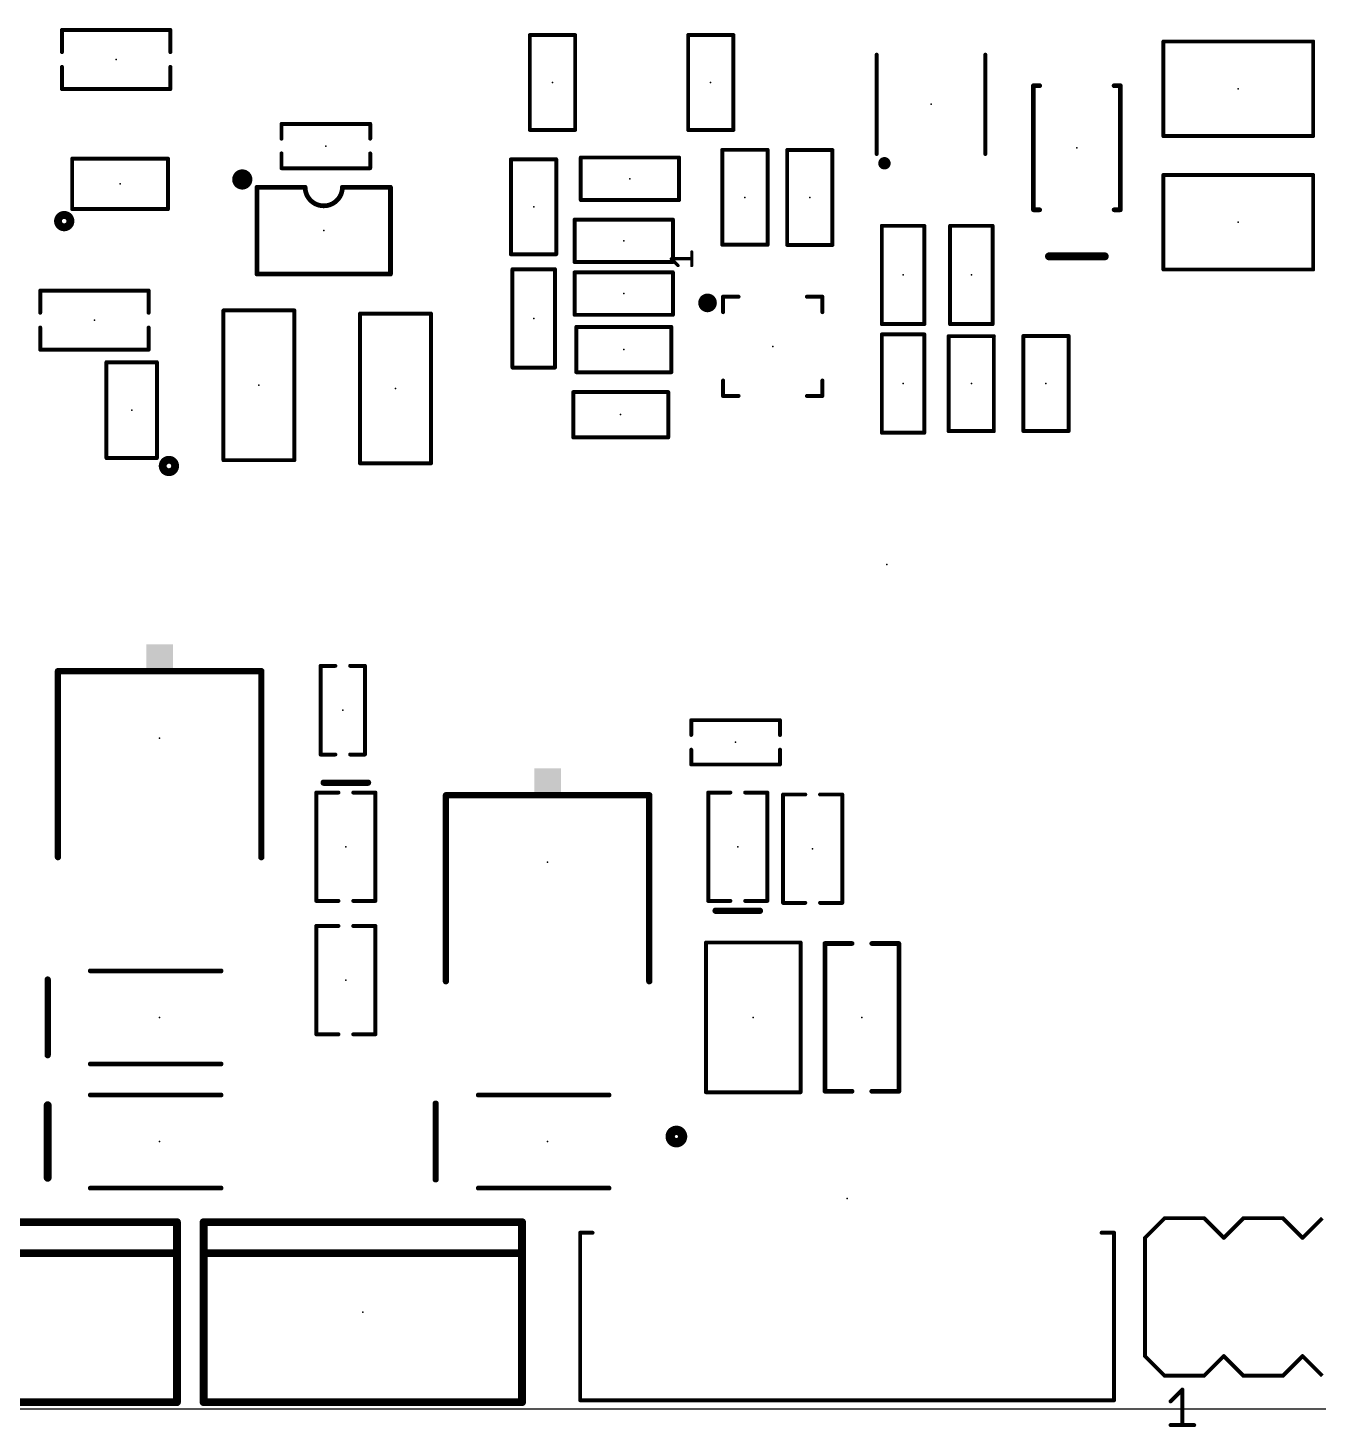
# Model space of a CAD drawing. Extents: x -49 to 146, y -19 to 112.
# Drawn here: x 37.85 to 79.42, y -0.59 to 44.5 of the extents above; entities that cross this region are included whole.
import ezdxf

# ---------------------------------------------------------------- set-up
doc = ezdxf.new("R2010")
doc.units = 0
for name, color, linetype in [('20', 7, 'CONTINUOUS'), ('21', 253, 'CONTINUOUS'), ('22', 253, 'CONTINUOUS'), ('23', 7, 'CONTINUOUS'), ('49', 253, 'CONTINUOUS')]:
    doc.layers.add(name, color=color, linetype=linetype)

# ---------------------------------------------------------------- blocks, each defined once
blk = doc.blocks.new('RECT')
blk.add_solid([(-0.5, -0.5), (0.5, -0.5), (-0.5, 0.5), (0.5, 0.5)])

msp = doc.modelspace()

# ---------------------------------------------------------------- linework, layer by layer
at = {"layer": '20'}
msp.add_line((0, 0), (146.05, 0), dxfattribs=at)
at = {"layer": '21'}
for points, const_width in [([(38.9477, 43.7201), (38.9477, 44.4346)], 0.127), ([(38.9477, 44.4346), (42.4402, 44.4345)], 0.127), ([(42.4402, 44.4345), (42.4402, 43.7201)], 0.127), ([(55.483, 44.271), (54.023, 44.271)], 0.127), ([(54.023, 41.211), (54.023, 44.265)], 0.127), ([(55.483, 44.265), (55.483, 41.211)], 0.127), ([(60.583, 44.271), (59.123, 44.271)], 0.127), ([(59.123, 41.211), (59.123, 44.265)], 0.127), ([(60.583, 44.265), (60.583, 41.211)], 0.127), ([(74.435, 44.062), (79.261, 44.062)], 0.127), ([(74.435, 41.014), (74.435, 44.062)], 0.127), ([(79.261, 44.062), (79.261, 41.014)], 0.127), ([(38.9477, 42.5295), (38.9477, 43.2439)], 0.127), ([(42.4403, 43.2439), (42.4403, 42.5295)], 0.127), ([(65.198, 43.638), (65.198, 40.438)], 0.127), ([(68.698, 40.438), (68.698, 43.638)], 0.127), ([(42.4403, 42.5295), (38.9477, 42.5295)], 0.127), ([(70.248, 38.638), (70.248, 42.638)], 0.1524), ([(70.248, 42.638), (70.448, 42.638)], 0.1524), ([(72.848, 42.638), (73.048, 42.638)], 0.1524), ([(73.048, 42.638), (73.048, 38.638)], 0.1524), ([(48.8798, 41.4074), (46.0222, 41.4074)], 0.127), ([(46.0222, 41.4074), (46.0222, 40.9311)], 0.127), ([(48.8798, 40.9311), (48.8798, 41.4074)], 0.127), ([(55.483, 41.211), (54.023, 41.211)], 0.127), ([(60.583, 41.211), (59.123, 41.211)], 0.127), ([(79.261, 41.014), (74.435, 41.014)], 0.127), ([(61.683, 40.571), (60.223, 40.571)], 0.127), ([(60.223, 37.511), (60.223, 40.565)], 0.127), ([(61.683, 40.565), (61.683, 37.511)], 0.127), ([(62.313, 40.565), (63.773, 40.565)], 0.127), ([(62.313, 37.511), (62.313, 40.565)], 0.127), ([(63.773, 40.565), (63.773, 37.511)], 0.127), ([(39.2772, 40.2866), (42.3648, 40.2866)], 0.127), ([(39.2772, 38.6616), (39.2772, 40.2866)], 0.127), ([(42.3648, 40.2866), (42.3648, 38.6616)], 0.127), ([(46.0222, 39.9786), (46.0222, 40.4549)], 0.127), ([(48.8798, 40.4549), (48.8798, 39.9786)], 0.127), ([(53.413, 40.265), (54.873, 40.265)], 0.127), ([(53.413, 37.211), (53.413, 40.265)], 0.127), ([(54.873, 40.265), (54.873, 37.211)], 0.127), ([(55.664, 40.323), (58.832, 40.323)], 0.127), ([(55.664, 38.953), (55.664, 40.323)], 0.127), ([(58.832, 40.323), (58.832, 38.953)], 0.127), ([(48.8798, 39.9786), (46.0222, 39.9786)], 0.127), ([(74.435, 39.762), (79.261, 39.762)], 0.127), ([(74.435, 36.714), (74.435, 39.762)], 0.127), ([(79.261, 39.762), (79.261, 36.714)], 0.127), ([(46.783, 39.366), (45.233, 39.366)], 0.1524), ([(45.233, 39.366), (45.233, 36.566)], 0.1524), ([(49.533, 39.366), (47.983, 39.366)], 0.1524), ([(49.533, 36.566), (49.533, 39.366)], 0.1524), ([(58.832, 38.953), (55.664, 38.953)], 0.127), ([(42.3648, 38.6616), (39.2772, 38.6616)], 0.127), ([(55.464, 38.323), (58.632, 38.323)], 0.127), ([(55.464, 36.953), (55.464, 38.323)], 0.127), ([(58.632, 38.323), (58.632, 36.953)], 0.127), ([(70.448, 38.638), (70.248, 38.638)], 0.1524), ([(73.048, 38.638), (72.848, 38.638)], 0.1524), ([(65.363, 34.954), (65.363, 38.122)], 0.127), ([(65.363, 38.122), (66.733, 38.122)], 0.127), ([(66.733, 38.122), (66.733, 34.954)], 0.127), ([(67.563, 38.122), (68.933, 38.122)], 0.127), ([(67.563, 34.954), (67.563, 38.122)], 0.127), ([(68.933, 38.122), (68.933, 34.954)], 0.127), ([(61.683, 37.511), (60.223, 37.511)], 0.127), ([(62.313, 37.505), (63.773, 37.505)], 0.127), ([(53.413, 37.205), (54.873, 37.205)], 0.127), ([(58.632, 36.953), (55.464, 36.953)], 0.127), ([(70.748, 37.138), (72.548, 37.138)], 0.254), ([(45.233, 36.566), (49.533, 36.566)], 0.1524), ([(53.463, 33.554), (53.463, 36.722)], 0.127), ([(53.463, 36.722), (54.833, 36.722)], 0.127), ([(54.833, 36.722), (54.833, 33.554)], 0.127), ([(55.464, 36.623), (58.632, 36.623)], 0.127), ([(55.464, 35.253), (55.464, 36.623)], 0.127), ([(58.632, 36.623), (58.632, 35.253)], 0.127), ([(79.261, 36.714), (74.435, 36.714)], 0.127), ([(38.2477, 35.3201), (38.2477, 36.0346)], 0.127), ([(38.2477, 36.0346), (41.7402, 36.0345)], 0.127), ([(41.7402, 36.0345), (41.7402, 35.3201)], 0.127), ([(60.248, 35.338), (60.248, 35.838)], 0.127), ([(60.248, 35.838), (60.748, 35.838)], 0.127), ([(62.948, 35.838), (63.448, 35.838)], 0.127), ([(63.448, 35.838), (63.448, 35.338)], 0.127), ([(44.151, 30.569), (44.151, 35.395)], 0.127), ([(44.151, 35.395), (46.437, 35.395)], 0.127), ([(46.437, 35.395), (46.437, 30.569)], 0.127), ([(48.551, 30.469), (48.551, 35.295)], 0.127), ([(48.551, 35.295), (50.837, 35.295)], 0.127), ([(50.837, 35.295), (50.837, 30.469)], 0.127), ([(58.632, 35.253), (55.464, 35.253)], 0.127), ([(38.2477, 34.1295), (38.2477, 34.8439)], 0.127), ([(41.7403, 34.8439), (41.7403, 34.1295)], 0.127), ([(55.521, 34.863), (58.575, 34.863)], 0.127), ([(55.521, 33.403), (55.521, 34.863)], 0.127), ([(58.581, 33.403), (58.581, 34.863)], 0.127), ([(66.733, 34.954), (65.363, 34.954)], 0.127), ([(68.933, 34.954), (67.563, 34.954)], 0.127), ([(65.363, 31.454), (65.363, 34.622)], 0.127), ([(65.363, 34.622), (66.733, 34.622)], 0.127), ([(66.733, 34.622), (66.733, 31.454)], 0.127), ([(67.513, 34.565), (68.973, 34.565)], 0.127), ([(67.513, 31.511), (67.513, 34.565)], 0.127), ([(68.973, 34.565), (68.973, 31.511)], 0.127), ([(71.383, 34.571), (69.923, 34.571)], 0.127), ([(69.923, 31.511), (69.923, 34.565)], 0.127), ([(71.383, 34.565), (71.383, 31.511)], 0.127), ([(41.7403, 34.1295), (38.2477, 34.1295)], 0.127), ([(40.3814, 30.6382), (40.3814, 33.7258)], 0.127), ([(40.3814, 33.7258), (42.0064, 33.7258)], 0.127), ([(42.0064, 33.7258), (42.0064, 30.6382)], 0.127), ([(54.833, 33.554), (53.463, 33.554)], 0.127), ([(58.575, 33.403), (55.521, 33.403)], 0.127), ([(60.248, 33.138), (60.248, 32.638)], 0.127), ([(63.448, 32.638), (63.448, 33.138)], 0.127), ([(55.421, 32.763), (58.475, 32.763)], 0.127), ([(55.421, 31.303), (55.421, 32.763)], 0.127), ([(58.481, 31.303), (58.481, 32.763)], 0.127), ([(60.248, 32.638), (60.748, 32.638)], 0.127), ([(62.948, 32.638), (63.448, 32.638)], 0.127), ([(67.513, 31.505), (68.973, 31.505)], 0.127), ([(71.383, 31.511), (69.923, 31.511)], 0.127), ([(58.475, 31.303), (55.421, 31.303)], 0.127), ([(66.733, 31.454), (65.363, 31.454)], 0.127), ([(42.0064, 30.6382), (40.3814, 30.6382)], 0.127), ([(46.437, 30.569), (44.151, 30.569)], 0.127), ([(50.837, 30.469), (48.551, 30.469)], 0.127), ([(47.7569, 23.9398), (47.2806, 23.9398)], 0.127), ([(47.2806, 23.9398), (47.2806, 21.0822)], 0.127), ([(48.2331, 23.9398), (48.7094, 23.9398)], 0.127), ([(48.7094, 23.9398), (48.7094, 21.0822)], 0.127), ([(38.8184, 17.7756), (38.818, 23.77)], 0.2032), ([(38.818, 23.77), (45.372, 23.77)], 0.2032), ([(45.372, 23.77), (45.3716, 17.7756)], 0.2032), ([(59.2237, 21.7136), (59.2237, 22.1899)], 0.127), ([(59.2237, 22.1899), (62.0813, 22.1899)], 0.127), ([(62.0813, 22.1899), (62.0813, 21.7136)], 0.127), ([(59.2237, 21.2374), (59.2237, 20.7611)], 0.127), ([(62.0813, 20.7611), (62.0813, 21.2374)], 0.127), ([(47.2806, 21.0822), (47.7569, 21.0822)], 0.127), ([(48.7094, 21.0822), (48.2331, 21.0822)], 0.127), ([(59.2237, 20.7611), (62.0813, 20.7611)], 0.127), ([(47.1425, 16.3647), (47.1425, 19.8573)], 0.127), ([(47.1425, 19.8573), (47.8569, 19.8573)], 0.127), ([(48.8094, 20.1748), (47.3806, 20.1748)], 0.2032), ([(48.3331, 19.8573), (49.0476, 19.8573)], 0.127), ([(49.0476, 19.8573), (49.0475, 16.3648)], 0.127), ([(51.3184, 13.7756), (51.318, 19.77)], 0.2032), ([(51.318, 19.77), (57.872, 19.77)], 0.2032), ([(57.872, 19.77), (57.8716, 13.7756)], 0.2032), ([(59.7694, 16.3647), (59.7695, 19.8572)], 0.127), ([(59.7695, 19.8572), (60.4839, 19.8572)], 0.127), ([(60.9601, 19.8573), (61.6745, 19.8573)], 0.127), ([(61.6745, 19.8573), (61.6745, 16.3647)], 0.127), ([(62.1825, 16.3007), (62.1825, 19.7933)], 0.127), ([(62.1825, 19.7933), (62.8969, 19.7933)], 0.127), ([(63.3731, 19.7933), (64.0876, 19.7933)], 0.127), ([(64.0876, 19.7933), (64.0875, 16.3008)], 0.127), ([(47.8569, 16.3647), (47.1425, 16.3647)], 0.127), ([(49.0475, 16.3648), (48.3331, 16.3648)], 0.127), ([(60.4839, 16.3647), (59.7694, 16.3647)], 0.127), ([(61.6745, 16.3647), (60.9601, 16.3647)], 0.127), ([(62.8969, 16.3007), (62.1825, 16.3007)], 0.127), ([(64.0875, 16.3008), (63.3731, 16.3008)], 0.127), ([(60.0076, 16.0472), (61.4364, 16.0472)], 0.2032), ([(47.1425, 12.0647), (47.1425, 15.5573)], 0.127), ([(47.1425, 15.5573), (47.8569, 15.5573)], 0.127), ([(48.3331, 15.5573), (49.0476, 15.5573)], 0.127), ([(49.0476, 15.5573), (49.0475, 12.0648)], 0.127), ([(59.698, 10.198), (59.698, 15.024)], 0.127), ([(59.698, 15.024), (62.746, 15.024)], 0.127), ([(62.746, 15.024), (62.746, 10.198)], 0.127), ([(63.5314, 10.2297), (63.5314, 14.9923)], 0.1524), ([(63.5314, 14.9923), (64.4045, 14.9923)], 0.1524), ([(65.0394, 14.9923), (65.9126, 14.9923)], 0.1524), ([(65.9126, 14.9923), (65.9126, 10.2297)], 0.1524), ([(39.8598, 14.1082), (44.0762, 14.1082)], 0.1524), ([(38.4882, 13.8302), (38.4882, 11.3918)], 0.2032), ([(47.8569, 12.0647), (47.1425, 12.0647)], 0.127), ([(49.0475, 12.0648), (48.3331, 12.0648)], 0.127), ([(44.0762, 11.1098), (39.8598, 11.1098)], 0.1524), ([(39.8598, 10.1082), (44.0762, 10.1082)], 0.1524), ([(50.9882, 9.8302), (50.9882, 7.3918)], 0.2032), ([(52.3598, 10.1082), (56.5762, 10.1082)], 0.1524), ([(62.746, 10.198), (59.698, 10.198)], 0.127), ([(64.4045, 10.2297), (63.5314, 10.2297)], 0.1524), ([(65.9126, 10.2297), (65.0395, 10.2297)], 0.1524), ([(38.4882, 9.7794), (38.4882, 7.4426)], 0.254), ([(44.0762, 7.1098), (39.8598, 7.1098)], 0.1524), ([(56.5762, 7.1098), (52.3598, 7.1098)], 0.1524), ([(32.393, 6.011), (42.653, 6.011)], 0.254), ([(42.653, 6.011), (42.653, 5.011)], 0.254), ([(43.512, 6.011), (53.772, 6.011)], 0.254), ([(43.512, 5.011), (43.512, 6.011)], 0.254), ([(53.772, 6.011), (53.772, 5.011)], 0.254), ([(74.475, 6.14), (73.84, 5.505)], 0.127), ([(74.475, 6.14), (75.745, 6.14)], 0.127), ([(75.745, 6.14), (76.38, 5.505)], 0.127), ([(76.38, 5.505), (77.015, 6.14)], 0.127), ([(77.015, 6.14), (78.285, 6.14)], 0.127), ([(78.285, 6.14), (78.92, 5.505)], 0.127), ([(78.92, 5.505), (79.555, 6.14)], 0.127), ([(55.644, 0.271), (55.644, 5.671)], 0.127), ([(55.644, 5.671), (56.044, 5.671)], 0.127), ([(72.844, 5.671), (72.444, 5.671)], 0.127), ([(72.844, 0.271), (72.844, 5.671)], 0.127), ([(73.84, 5.505), (73.84, 1.695)], 0.127), ([(32.393, 5.011), (42.653, 5.011)], 0.254), ([(42.653, 5.011), (42.653, 0.211)], 0.254), ([(43.512, 0.211), (43.512, 5.011)], 0.254), ([(43.512, 5.011), (53.772, 5.011)], 0.254), ([(53.772, 5.011), (53.772, 0.211)], 0.254), ([(73.84, 1.695), (74.475, 1.06)], 0.127), ([(76.38, 1.695), (75.745, 1.06)], 0.127), ([(77.015, 1.06), (76.38, 1.695)], 0.127), ([(78.92, 1.695), (78.285, 1.06)], 0.127), ([(79.555, 1.06), (78.92, 1.695)], 0.127), ([(75.745, 1.06), (74.475, 1.06)], 0.127), ([(78.285, 1.06), (77.015, 1.06)], 0.127), ([(74.6655, 0.2351), (75.0468, 0.6165)], 0.127), ([(75.0468, 0.6165), (75.0468, -0.5275)], 0.127), ([(42.653, 0.211), (32.393, 0.211)], 0.254), ([(53.772, 0.211), (43.512, 0.211)], 0.254), ([(72.844, 0.271), (55.644, 0.271)], 0.127), ([(74.6655, -0.5275), (75.4282, -0.5275)], 0.127)]:
    msp.add_lwpolyline(points, dxfattribs=dict(at, const_width=const_width))
for points, const_width in [([(38.9795, 44.4346, 1), (38.916, 44.4346)], 0.0635), ([(38.9477, 44.4663, 1), (38.9477, 44.4029)], 0.0635), ([(42.472, 44.4345, 1), (42.4085, 44.4345)], 0.0635), ([(42.4402, 44.4028, 1), (42.4402, 44.4662)], 0.0635), ([(54.023, 44.3028, 1), (54.023, 44.2392)], 0.0635), ([(54.0548, 44.265, 1), (53.9913, 44.265)], 0.0635), ([(55.5148, 44.265, 1), (55.4513, 44.265)], 0.0635), ([(55.483, 44.2392, 1), (55.483, 44.3028)], 0.0635), ([(59.123, 44.3028, 1), (59.123, 44.2392)], 0.0635), ([(59.1548, 44.265, 1), (59.0913, 44.265)], 0.0635), ([(60.6148, 44.265, 1), (60.5513, 44.265)], 0.0635), ([(60.583, 44.2392, 1), (60.583, 44.3028)], 0.0635), ([(38.916, 43.7201, 1), (38.9795, 43.7201)], 0.0635), ([(42.4085, 43.7201, 1), (42.472, 43.7201)], 0.0635), ([(74.4668, 44.062, 1), (74.4032, 44.062)], 0.0635), ([(74.435, 44.0938, 1), (74.435, 44.0303)], 0.0635), ([(79.2928, 44.062, 1), (79.2293, 44.062)], 0.0635), ([(79.261, 44.0303, 1), (79.261, 44.0938)], 0.0635), ([(38.9795, 43.2439, 1), (38.916, 43.2439)], 0.0635), ([(42.4721, 43.2439, 1), (42.4085, 43.2439)], 0.0635), ([(65.2298, 43.638, 1), (65.1663, 43.638)], 0.0635), ([(68.7298, 43.638, 1), (68.6663, 43.638)], 0.0635), ([(38.9477, 42.5613, 1), (38.9477, 42.4977)], 0.0635), ([(38.916, 42.5295, 1), (38.9795, 42.5295)], 0.0635), ([(42.4085, 42.5295, 1), (42.4721, 42.5295)], 0.0635), ([(42.4403, 42.4977, 1), (42.4403, 42.5613)], 0.0635), ([(70.2861, 42.638, 1), (70.2099, 42.638)], 0.0762), ([(70.248, 42.6761, 1), (70.248, 42.5999)], 0.0762), ([(70.448, 42.5999, 1), (70.448, 42.6761)], 0.0762), ([(72.848, 42.6761, 1), (72.848, 42.5999)], 0.0762), ([(73.0861, 42.638, 1), (73.0099, 42.638)], 0.0762), ([(73.048, 42.5999, 1), (73.048, 42.6761)], 0.0762), ([(46.0222, 41.4392, 1), (46.0222, 41.3757)], 0.0635), ([(46.054, 41.4074, 1), (45.9905, 41.4074)], 0.0635), ([(48.9116, 41.4074, 1), (48.8481, 41.4074)], 0.0635), ([(48.8798, 41.3757, 1), (48.8798, 41.4392)], 0.0635), ([(54.023, 41.2428, 1), (54.023, 41.1792)], 0.0635), ([(53.9913, 41.211, 1), (54.0548, 41.211)], 0.0635), ([(55.4513, 41.211, 1), (55.5148, 41.211)], 0.0635), ([(55.483, 41.1792, 1), (55.483, 41.2428)], 0.0635), ([(59.123, 41.2428, 1), (59.123, 41.1792)], 0.0635), ([(59.0913, 41.211, 1), (59.1548, 41.211)], 0.0635), ([(60.5513, 41.211, 1), (60.6148, 41.211)], 0.0635), ([(60.583, 41.1792, 1), (60.583, 41.2428)], 0.0635), ([(74.4032, 41.014, 1), (74.4668, 41.014)], 0.0635), ([(74.435, 41.0458, 1), (74.435, 40.9823)], 0.0635), ([(79.2293, 41.014, 1), (79.2928, 41.014)], 0.0635), ([(79.261, 40.9823, 1), (79.261, 41.0458)], 0.0635), ([(45.9905, 40.9311, 1), (46.054, 40.9311)], 0.0635), ([(48.8481, 40.9311, 1), (48.9116, 40.9311)], 0.0635), ([(60.223, 40.6028, 1), (60.223, 40.5393)], 0.0635), ([(60.2548, 40.565, 1), (60.1913, 40.565)], 0.0635), ([(61.7148, 40.565, 1), (61.6512, 40.565)], 0.0635), ([(61.683, 40.5393, 1), (61.683, 40.6028)], 0.0635), ([(62.3448, 40.565, 1), (62.2812, 40.565)], 0.0635), ([(62.313, 40.5968, 1), (62.313, 40.5333)], 0.0635), ([(63.8048, 40.565, 1), (63.7413, 40.565)], 0.0635), ([(63.773, 40.5333, 1), (63.773, 40.5968)], 0.0635), ([(39.309, 40.2866, 1), (39.2454, 40.2866)], 0.0635), ([(39.2772, 40.3184, 1), (39.2772, 40.2548)], 0.0635), ([(42.3966, 40.2866, 1), (42.3331, 40.2866)], 0.0635), ([(42.3648, 40.2548, 1), (42.3648, 40.3184)], 0.0635), ([(46.054, 40.4549, 1), (45.9905, 40.4549)], 0.0635), ([(48.9116, 40.4549, 1), (48.8481, 40.4549)], 0.0635), ([(53.413, 40.2968, 1), (53.413, 40.2332)], 0.0635), ([(53.4448, 40.265, 1), (53.3813, 40.265)], 0.0635), ([(54.9048, 40.265, 1), (54.8413, 40.265)], 0.0635), ([(54.873, 40.2332, 1), (54.873, 40.2968)], 0.0635), ([(55.6958, 40.323, 1), (55.6322, 40.323)], 0.0635), ([(55.664, 40.3548, 1), (55.664, 40.2912)], 0.0635), ([(58.8638, 40.323, 1), (58.8002, 40.323)], 0.0635), ([(58.832, 40.2912, 1), (58.832, 40.3548)], 0.0635), ([(65.1663, 40.438, 1), (65.2298, 40.438)], 0.0635), ([(65.448, 40.038, 1), (65.448, 40.238, 1), (65.448, 40.038)], 0.2), ([(68.6663, 40.438, 1), (68.7298, 40.438)], 0.0635), ([(44.758, 39.4535, 1), (44.758, 39.7785, 1), (44.758, 39.4535)], 0.325), ([(46.0222, 40.0104, 1), (46.0222, 39.9468)], 0.0635), ([(45.9905, 39.9786, 1), (46.054, 39.9786)], 0.0635), ([(48.8481, 39.9786, 1), (48.9116, 39.9786)], 0.0635), ([(48.8798, 39.9468, 1), (48.8798, 40.0104)], 0.0635), ([(74.4668, 39.762, 1), (74.4032, 39.762)], 0.0635), ([(74.435, 39.7938, 1), (74.435, 39.7302)], 0.0635), ([(79.2928, 39.762, 1), (79.2293, 39.762)], 0.0635), ([(79.261, 39.7302, 1), (79.261, 39.7938)], 0.0635), ([(45.233, 39.4041, 1), (45.233, 39.3279)], 0.0762), ([(45.2711, 39.366, 1), (45.1949, 39.366)], 0.0762), ([(46.783, 39.366, 1), (47.983, 39.366)], 0.1524), ([(46.8211, 39.366, 1), (46.7449, 39.366)], 0.0762), ([(46.783, 39.3279, 1), (46.783, 39.4041)], 0.0762), ([(47.983, 39.4041, 1), (47.983, 39.3279)], 0.0762), ([(48.0211, 39.366, 1), (47.9449, 39.366)], 0.0762), ([(49.5711, 39.366, 1), (49.4949, 39.366)], 0.0762), ([(49.533, 39.3279, 1), (49.533, 39.4041)], 0.0762), ([(55.6322, 38.953, 1), (55.6958, 38.953)], 0.0635), ([(55.664, 38.9848, 1), (55.664, 38.9213)], 0.0635), ([(58.8002, 38.953, 1), (58.8638, 38.953)], 0.0635), ([(58.832, 38.9213, 1), (58.832, 38.9848)], 0.0635), ([(39.021, 38.074, 1), (39.021, 38.474, 1), (39.021, 38.074)], 0.254), ([(39.2454, 38.6616, 1), (39.309, 38.6616)], 0.0635), ([(39.2772, 38.6934, 1), (39.2772, 38.6298)], 0.0635), ([(42.3331, 38.6616, 1), (42.3966, 38.6616)], 0.0635), ([(42.3648, 38.6298, 1), (42.3648, 38.6934)], 0.0635), ([(55.464, 38.3548, 1), (55.464, 38.2912)], 0.0635), ([(55.4958, 38.323, 1), (55.4323, 38.323)], 0.0635), ([(58.6638, 38.323, 1), (58.6003, 38.323)], 0.0635), ([(58.632, 38.2912, 1), (58.632, 38.3548)], 0.0635), ([(70.248, 38.6761, 1), (70.248, 38.5999)], 0.0762), ([(70.2099, 38.638, 1), (70.2861, 38.638)], 0.0762), ([(70.448, 38.5999, 1), (70.448, 38.6761)], 0.0762), ([(72.848, 38.6761, 1), (72.848, 38.5999)], 0.0762), ([(73.0099, 38.638, 1), (73.0861, 38.638)], 0.0762), ([(73.048, 38.5999, 1), (73.048, 38.6761)], 0.0762), ([(65.3948, 38.122, 1), (65.3312, 38.122)], 0.0635), ([(65.363, 38.1538, 1), (65.363, 38.0902)], 0.0635), ([(66.7648, 38.122, 1), (66.7013, 38.122)], 0.0635), ([(66.733, 38.0902, 1), (66.733, 38.1538)], 0.0635), ([(67.5948, 38.122, 1), (67.5312, 38.122)], 0.0635), ([(67.563, 38.1538, 1), (67.563, 38.0902)], 0.0635), ([(68.9648, 38.122, 1), (68.9013, 38.122)], 0.0635), ([(68.933, 38.0902, 1), (68.933, 38.1538)], 0.0635), ([(60.223, 37.5428, 1), (60.223, 37.4793)], 0.0635), ([(60.1913, 37.511, 1), (60.2548, 37.511)], 0.0635), ([(61.6512, 37.511, 1), (61.7148, 37.511)], 0.0635), ([(61.683, 37.4793, 1), (61.683, 37.5428)], 0.0635), ([(62.2812, 37.511, 1), (62.3448, 37.511)], 0.0635), ([(62.313, 37.5368, 1), (62.313, 37.4733)], 0.0635), ([(63.7413, 37.511, 1), (63.8048, 37.511)], 0.0635), ([(63.773, 37.4733, 1), (63.773, 37.5368)], 0.0635), ([(53.413, 37.2368, 1), (53.413, 37.1732)], 0.0635), ([(53.3813, 37.211, 1), (53.4448, 37.211)], 0.0635), ([(54.8413, 37.211, 1), (54.9048, 37.211)], 0.0635), ([(54.873, 37.1732, 1), (54.873, 37.2368)], 0.0635), ([(55.464, 36.9848, 1), (55.464, 36.9213)], 0.0635), ([(55.4323, 36.953, 1), (55.4958, 36.953)], 0.0635), ([(58.6003, 36.953, 1), (58.6638, 36.953)], 0.0635), ([(58.632, 36.9213, 1), (58.632, 36.9848)], 0.0635), ([(70.748, 37.2015, 1), (70.748, 37.0745)], 0.127), ([(72.548, 37.0745, 1), (72.548, 37.2015)], 0.127), ([(45.233, 36.6041, 1), (45.233, 36.5279)], 0.0762), ([(45.1949, 36.566, 1), (45.2711, 36.566)], 0.0762), ([(49.4949, 36.566, 1), (49.5711, 36.566)], 0.0762), ([(49.533, 36.5279, 1), (49.533, 36.6041)], 0.0762), ([(53.4948, 36.722, 1), (53.4312, 36.722)], 0.0635), ([(53.463, 36.7538, 1), (53.463, 36.6902)], 0.0635), ([(54.8648, 36.722, 1), (54.8013, 36.722)], 0.0635), ([(54.833, 36.6902, 1), (54.833, 36.7538)], 0.0635), ([(55.464, 36.6548, 1), (55.464, 36.5913)], 0.0635), ([(55.4958, 36.623, 1), (55.4323, 36.623)], 0.0635), ([(58.6638, 36.623, 1), (58.6003, 36.623)], 0.0635), ([(58.632, 36.5913, 1), (58.632, 36.6548)], 0.0635), ([(74.435, 36.7458, 1), (74.435, 36.6822)], 0.0635), ([(74.4032, 36.714, 1), (74.4668, 36.714)], 0.0635), ([(79.2293, 36.714, 1), (79.2928, 36.714)], 0.0635), ([(79.261, 36.6822, 1), (79.261, 36.7458)], 0.0635), ([(38.2795, 36.0346, 1), (38.2159, 36.0346)], 0.0635), ([(38.2477, 36.0663, 1), (38.2477, 36.0029)], 0.0635), ([(41.772, 36.0345, 1), (41.7084, 36.0345)], 0.0635), ([(41.7402, 36.0028, 1), (41.7402, 36.0662)], 0.0635), ([(59.748, 35.488, 1), (59.748, 35.788, 1), (59.748, 35.488)], 0.3), ([(60.248, 35.8698, 1), (60.248, 35.8062)], 0.0635), ([(60.2798, 35.838, 1), (60.2163, 35.838)], 0.0635), ([(60.748, 35.8062, 1), (60.748, 35.8698)], 0.0635), ([(62.948, 35.8698, 1), (62.948, 35.8062)], 0.0635), ([(63.4798, 35.838, 1), (63.4162, 35.838)], 0.0635), ([(63.448, 35.8062, 1), (63.448, 35.8698)], 0.0635), ([(38.2159, 35.3201, 1), (38.2795, 35.3201)], 0.0635), ([(41.7084, 35.3201, 1), (41.772, 35.3201)], 0.0635), ([(44.151, 35.4268, 1), (44.151, 35.3633)], 0.0635), ([(44.1828, 35.395, 1), (44.1193, 35.395)], 0.0635), ([(46.4688, 35.395, 1), (46.4053, 35.395)], 0.0635), ([(46.437, 35.3633, 1), (46.437, 35.4268)], 0.0635), ([(48.5828, 35.295, 1), (48.5192, 35.295)], 0.0635), ([(48.551, 35.3268, 1), (48.551, 35.2632)], 0.0635), ([(50.8688, 35.295, 1), (50.8053, 35.295)], 0.0635), ([(50.837, 35.2632, 1), (50.837, 35.3268)], 0.0635), ([(55.464, 35.2848, 1), (55.464, 35.2212)], 0.0635), ([(55.4323, 35.253, 1), (55.4958, 35.253)], 0.0635), ([(58.6003, 35.253, 1), (58.6638, 35.253)], 0.0635), ([(58.632, 35.2212, 1), (58.632, 35.2848)], 0.0635), ([(60.2163, 35.338, 1), (60.2798, 35.338)], 0.0635), ([(63.4162, 35.338, 1), (63.4798, 35.338)], 0.0635), ([(38.2795, 34.8439, 1), (38.2159, 34.8439)], 0.0635), ([(41.7721, 34.8439, 1), (41.7086, 34.8439)], 0.0635), ([(55.5528, 34.863, 1), (55.4892, 34.863)], 0.0635), ([(55.521, 34.8948, 1), (55.521, 34.8312)], 0.0635), ([(58.6128, 34.863, 1), (58.5493, 34.863)], 0.0635), ([(58.575, 34.8312, 1), (58.575, 34.8948)], 0.0635), ([(65.363, 34.9858, 1), (65.363, 34.9222)], 0.0635), ([(65.3312, 34.954, 1), (65.3948, 34.954)], 0.0635), ([(66.7013, 34.954, 1), (66.7648, 34.954)], 0.0635), ([(66.733, 34.9222, 1), (66.733, 34.9858)], 0.0635), ([(67.563, 34.9858, 1), (67.563, 34.9222)], 0.0635), ([(67.5312, 34.954, 1), (67.5948, 34.954)], 0.0635), ([(68.9013, 34.954, 1), (68.9648, 34.954)], 0.0635), ([(68.933, 34.9222, 1), (68.933, 34.9858)], 0.0635), ([(65.3948, 34.622, 1), (65.3312, 34.622)], 0.0635), ([(65.363, 34.6538, 1), (65.363, 34.5902)], 0.0635), ([(66.7648, 34.622, 1), (66.7013, 34.622)], 0.0635), ([(66.733, 34.5902, 1), (66.733, 34.6538)], 0.0635), ([(67.513, 34.5968, 1), (67.513, 34.5333)], 0.0635), ([(67.5448, 34.565, 1), (67.4813, 34.565)], 0.0635), ([(69.0048, 34.565, 1), (68.9412, 34.565)], 0.0635), ([(68.973, 34.5333, 1), (68.973, 34.5968)], 0.0635), ([(69.9548, 34.565, 1), (69.8912, 34.565)], 0.0635), ([(69.923, 34.6028, 1), (69.923, 34.5393)], 0.0635), ([(71.4148, 34.565, 1), (71.3513, 34.565)], 0.0635), ([(71.383, 34.5393, 1), (71.383, 34.6028)], 0.0635), ([(38.2159, 34.1295, 1), (38.2795, 34.1295)], 0.0635), ([(38.2477, 34.1613, 1), (38.2477, 34.0977)], 0.0635), ([(41.7086, 34.1295, 1), (41.7721, 34.1295)], 0.0635), ([(41.7403, 34.0977, 1), (41.7403, 34.1613)], 0.0635), ([(40.4132, 33.7258, 1), (40.3496, 33.7258)], 0.0635), ([(40.3814, 33.7576, 1), (40.3814, 33.694)], 0.0635), ([(42.0382, 33.7258, 1), (41.9746, 33.7258)], 0.0635), ([(42.0064, 33.694, 1), (42.0064, 33.7576)], 0.0635), ([(53.4312, 33.554, 1), (53.4948, 33.554)], 0.0635), ([(53.463, 33.5858, 1), (53.463, 33.5222)], 0.0635), ([(54.8013, 33.554, 1), (54.8648, 33.554)], 0.0635), ([(54.833, 33.5222, 1), (54.833, 33.5858)], 0.0635), ([(55.521, 33.4348, 1), (55.521, 33.3712)], 0.0635), ([(55.4892, 33.403, 1), (55.5528, 33.403)], 0.0635), ([(58.5493, 33.403, 1), (58.6128, 33.403)], 0.0635), ([(58.575, 33.3712, 1), (58.575, 33.4348)], 0.0635), ([(60.2798, 33.138, 1), (60.2163, 33.138)], 0.0635), ([(63.4798, 33.138, 1), (63.4162, 33.138)], 0.0635), ([(55.421, 32.7948, 1), (55.421, 32.7312)], 0.0635), ([(55.4528, 32.763, 1), (55.3892, 32.763)], 0.0635), ([(58.5128, 32.763, 1), (58.4492, 32.763)], 0.0635), ([(58.475, 32.7312, 1), (58.475, 32.7948)], 0.0635), ([(60.248, 32.6698, 1), (60.248, 32.6062)], 0.0635), ([(60.2163, 32.638, 1), (60.2798, 32.638)], 0.0635), ([(60.748, 32.6062, 1), (60.748, 32.6698)], 0.0635), ([(62.948, 32.6698, 1), (62.948, 32.6062)], 0.0635), ([(63.4162, 32.638, 1), (63.4798, 32.638)], 0.0635), ([(63.448, 32.6062, 1), (63.448, 32.6698)], 0.0635), ([(67.513, 31.5368, 1), (67.513, 31.4733)], 0.0635), ([(68.973, 31.4733, 1), (68.973, 31.5368)], 0.0635), ([(69.923, 31.5428, 1), (69.923, 31.4793)], 0.0635), ([(71.383, 31.4793, 1), (71.383, 31.5428)], 0.0635), ([(55.421, 31.3347, 1), (55.421, 31.2713)], 0.0635), ([(55.3892, 31.303, 1), (55.4528, 31.303)], 0.0635), ([(58.4492, 31.303, 1), (58.5128, 31.303)], 0.0635), ([(58.475, 31.2713, 1), (58.475, 31.3347)], 0.0635), ([(65.3312, 31.454, 1), (65.3948, 31.454)], 0.0635), ([(65.363, 31.4857, 1), (65.363, 31.4223)], 0.0635), ([(66.7013, 31.454, 1), (66.7648, 31.454)], 0.0635), ([(66.733, 31.4223, 1), (66.733, 31.4857)], 0.0635), ([(67.4813, 31.511, 1), (67.5448, 31.511)], 0.0635), ([(68.9412, 31.511, 1), (69.0048, 31.511)], 0.0635), ([(69.8912, 31.511, 1), (69.9548, 31.511)], 0.0635), ([(71.3513, 31.511, 1), (71.4148, 31.511)], 0.0635), ([(40.3496, 30.6382, 1), (40.4132, 30.6382)], 0.0635), ([(40.3814, 30.67, 1), (40.3814, 30.6065)], 0.0635), ([(41.9746, 30.6382, 1), (42.0382, 30.6382)], 0.0635), ([(42.0064, 30.6065, 1), (42.0064, 30.67)], 0.0635), ([(42.394, 30.182, 1), (42.394, 30.582, 1), (42.394, 30.182)], 0.254), ([(44.151, 30.6008, 1), (44.151, 30.5373)], 0.0635), ([(44.1193, 30.569, 1), (44.1828, 30.569)], 0.0635), ([(46.4053, 30.569, 1), (46.4688, 30.569)], 0.0635), ([(46.437, 30.5373, 1), (46.437, 30.6008)], 0.0635), ([(48.5192, 30.469, 1), (48.5828, 30.469)], 0.0635), ([(48.551, 30.5008, 1), (48.551, 30.4373)], 0.0635), ([(50.8053, 30.469, 1), (50.8688, 30.469)], 0.0635), ([(50.837, 30.4373, 1), (50.837, 30.5008)], 0.0635), ([(47.2806, 23.9716, 1), (47.2806, 23.9081)], 0.0635), ([(47.3124, 23.9398, 1), (47.2488, 23.9398)], 0.0635), ([(47.7569, 23.9081, 1), (47.7569, 23.9716)], 0.0635), ([(48.2331, 23.9716, 1), (48.2331, 23.9081)], 0.0635), ([(48.7412, 23.9398, 1), (48.6776, 23.9398)], 0.0635), ([(48.7094, 23.9081, 1), (48.7094, 23.9716)], 0.0635), ([(38.8688, 23.77, 1), (38.7672, 23.77)], 0.1016), ([(38.818, 23.8208, 1), (38.818, 23.7192)], 0.1016), ([(45.4228, 23.77, 1), (45.3212, 23.77)], 0.1016), ([(45.372, 23.7192, 1), (45.372, 23.8208)], 0.1016), ([(59.2555, 22.1899, 1), (59.1919, 22.1899)], 0.0635), ([(59.2237, 22.2217, 1), (59.2237, 22.1582)], 0.0635), ([(62.1131, 22.1899, 1), (62.0496, 22.1899)], 0.0635), ([(62.0813, 22.1582, 1), (62.0813, 22.2217)], 0.0635), ([(59.1919, 21.7136, 1), (59.2555, 21.7136)], 0.0635), ([(62.0496, 21.7136, 1), (62.1131, 21.7136)], 0.0635), ([(59.2555, 21.2374, 1), (59.1919, 21.2374)], 0.0635), ([(62.1131, 21.2374, 1), (62.0496, 21.2374)], 0.0635), ([(47.2806, 21.1139, 1), (47.2806, 21.0505)], 0.0635), ([(47.2488, 21.0822, 1), (47.3124, 21.0822)], 0.0635), ([(47.7569, 21.0505, 1), (47.7569, 21.1139)], 0.0635), ([(48.2331, 21.1139, 1), (48.2331, 21.0505)], 0.0635), ([(48.6776, 21.0822, 1), (48.7412, 21.0822)], 0.0635), ([(48.7094, 21.0505, 1), (48.7094, 21.1139)], 0.0635), ([(59.1919, 20.7611, 1), (59.2555, 20.7611)], 0.0635), ([(59.2237, 20.7929, 1), (59.2237, 20.7294)], 0.0635), ([(62.0496, 20.7611, 1), (62.1131, 20.7611)], 0.0635), ([(62.0813, 20.7294, 1), (62.0813, 20.7929)], 0.0635), ([(47.1743, 19.8573, 1), (47.1108, 19.8573)], 0.0635), ([(47.1425, 19.8891, 1), (47.1425, 19.8256)], 0.0635), ([(47.3806, 20.2256, 1), (47.3806, 20.124)], 0.1016), ([(47.8569, 19.8256, 1), (47.8569, 19.8891)], 0.0635), ([(48.3331, 19.8891, 1), (48.3331, 19.8256)], 0.0635), ([(48.8094, 20.124, 1), (48.8094, 20.2256)], 0.1016), ([(49.0793, 19.8573, 1), (49.0159, 19.8573)], 0.0635), ([(49.0476, 19.8256, 1), (49.0476, 19.8891)], 0.0635), ([(51.3688, 19.77, 1), (51.2672, 19.77)], 0.1016), ([(51.318, 19.8208, 1), (51.318, 19.7192)], 0.1016), ([(57.9228, 19.77, 1), (57.8212, 19.77)], 0.1016), ([(57.872, 19.7192, 1), (57.872, 19.8208)], 0.1016), ([(59.7695, 19.889, 1), (59.7695, 19.8255)], 0.0635), ([(59.8012, 19.8572, 1), (59.7378, 19.8572)], 0.0635), ([(60.4839, 19.8255, 1), (60.4839, 19.889)], 0.0635), ([(60.9601, 19.8891, 1), (60.9601, 19.8256)], 0.0635), ([(61.7063, 19.8573, 1), (61.6427, 19.8573)], 0.0635), ([(61.6745, 19.8256, 1), (61.6745, 19.8891)], 0.0635), ([(62.2143, 19.7933, 1), (62.1508, 19.7933)], 0.0635), ([(62.1825, 19.8251, 1), (62.1825, 19.7616)], 0.0635), ([(62.8969, 19.7616, 1), (62.8969, 19.8251)], 0.0635), ([(63.3731, 19.8251, 1), (63.3731, 19.7616)], 0.0635), ([(64.1193, 19.7933, 1), (64.0559, 19.7933)], 0.0635), ([(64.0876, 19.7616, 1), (64.0876, 19.8251)], 0.0635), ([(38.7676, 17.7756, 1), (38.8692, 17.7756)], 0.1016), ([(45.3208, 17.7756, 1), (45.4224, 17.7756)], 0.1016), ([(47.1425, 16.3964, 1), (47.1425, 16.333)], 0.0635), ([(47.1108, 16.3647, 1), (47.1743, 16.3647)], 0.0635), ([(47.8569, 16.333, 1), (47.8569, 16.3964)], 0.0635), ([(48.3331, 16.3966, 1), (48.3331, 16.3331)], 0.0635), ([(49.0158, 16.3648, 1), (49.0792, 16.3648)], 0.0635), ([(49.0475, 16.3331, 1), (49.0475, 16.3966)], 0.0635), ([(59.7694, 16.3964, 1), (59.7694, 16.333)], 0.0635), ([(59.7377, 16.3647, 1), (59.8011, 16.3647)], 0.0635), ([(60.4839, 16.333, 1), (60.4839, 16.3964)], 0.0635), ([(60.9601, 16.3964, 1), (60.9601, 16.333)], 0.0635), ([(61.6427, 16.3647, 1), (61.7063, 16.3647)], 0.0635), ([(61.6745, 16.333, 1), (61.6745, 16.3964)], 0.0635), ([(62.1825, 16.3324, 1), (62.1825, 16.269)], 0.0635), ([(62.1508, 16.3007, 1), (62.2143, 16.3007)], 0.0635), ([(62.8969, 16.269, 1), (62.8969, 16.3324)], 0.0635), ([(63.3731, 16.3326, 1), (63.3731, 16.2691)], 0.0635), ([(64.0558, 16.3008, 1), (64.1192, 16.3008)], 0.0635), ([(64.0875, 16.2691, 1), (64.0875, 16.3326)], 0.0635), ([(60.0076, 16.098, 1), (60.0076, 15.9964)], 0.1016), ([(61.4364, 15.9964, 1), (61.4364, 16.098)], 0.1016), ([(47.1743, 15.5573, 1), (47.1108, 15.5573)], 0.0635), ([(47.1425, 15.5891, 1), (47.1425, 15.5256)], 0.0635), ([(47.8569, 15.5256, 1), (47.8569, 15.5891)], 0.0635), ([(48.3331, 15.5891, 1), (48.3331, 15.5256)], 0.0635), ([(49.0793, 15.5573, 1), (49.0159, 15.5573)], 0.0635), ([(49.0476, 15.5256, 1), (49.0476, 15.5891)], 0.0635), ([(59.7298, 15.024, 1), (59.6662, 15.024)], 0.0635), ([(59.698, 15.0558, 1), (59.698, 14.9923)], 0.0635), ([(62.7778, 15.024, 1), (62.7142, 15.024)], 0.0635), ([(62.746, 14.9923, 1), (62.746, 15.0558)], 0.0635), ([(63.5695, 14.9923, 1), (63.4933, 14.9923)], 0.0762), ([(63.5314, 15.0304, 1), (63.5314, 14.9542)], 0.0762), ([(64.4045, 14.9542, 1), (64.4045, 15.0304)], 0.0762), ([(65.0394, 15.0304, 1), (65.0394, 14.9542)], 0.0762), ([(65.9507, 14.9923, 1), (65.8745, 14.9923)], 0.0762), ([(65.9126, 14.9542, 1), (65.9126, 15.0304)], 0.0762), ([(39.8598, 14.1463, 1), (39.8598, 14.0701)], 0.0762), ([(44.0762, 14.0701, 1), (44.0762, 14.1463)], 0.0762), ([(38.539, 13.8302, 1), (38.4374, 13.8302)], 0.1016), ([(51.2676, 13.7756, 1), (51.3692, 13.7756)], 0.1016), ([(57.8208, 13.7756, 1), (57.9224, 13.7756)], 0.1016), ([(47.1425, 12.0965, 1), (47.1425, 12.0329)], 0.0635), ([(47.1108, 12.0647, 1), (47.1743, 12.0647)], 0.0635), ([(47.8569, 12.0329, 1), (47.8569, 12.0965)], 0.0635), ([(48.3331, 12.0966, 1), (48.3331, 12.033)], 0.0635), ([(49.0158, 12.0648, 1), (49.0792, 12.0648)], 0.0635), ([(49.0475, 12.033, 1), (49.0475, 12.0966)], 0.0635), ([(38.4374, 11.3918, 1), (38.539, 11.3918)], 0.1016), ([(39.8598, 11.1479, 1), (39.8598, 11.0717)], 0.0762), ([(44.0762, 11.0717, 1), (44.0762, 11.1479)], 0.0762), ([(39.8598, 10.1463, 1), (39.8598, 10.0701)], 0.0762), ([(44.0762, 10.0701, 1), (44.0762, 10.1463)], 0.0762), ([(51.039, 9.8302, 1), (50.9374, 9.8302)], 0.1016), ([(52.3598, 10.1463, 1), (52.3598, 10.0701)], 0.0762), ([(56.5762, 10.0701, 1), (56.5762, 10.1463)], 0.0762), ([(59.698, 10.2298, 1), (59.698, 10.1662)], 0.0635), ([(59.6662, 10.198, 1), (59.7298, 10.198)], 0.0635), ([(62.7142, 10.198, 1), (62.7778, 10.198)], 0.0635), ([(62.746, 10.1662, 1), (62.746, 10.2298)], 0.0635), ([(63.5314, 10.2678, 1), (63.5314, 10.1916)], 0.0762), ([(63.4933, 10.2297, 1), (63.5695, 10.2297)], 0.0762), ([(64.4045, 10.1916, 1), (64.4045, 10.2678)], 0.0762), ([(65.0395, 10.2678, 1), (65.0395, 10.1916)], 0.0762), ([(65.8745, 10.2297, 1), (65.9507, 10.2297)], 0.0762), ([(65.9126, 10.1916, 1), (65.9126, 10.2678)], 0.0762), ([(38.5517, 9.7794, 1), (38.4247, 9.7794)], 0.127), ([(38.4247, 7.4426, 1), (38.5517, 7.4426)], 0.127), ([(50.9374, 7.3918, 1), (51.039, 7.3918)], 0.1016), ([(39.8598, 7.1479, 1), (39.8598, 7.0717)], 0.0762), ([(44.0762, 7.0717, 1), (44.0762, 7.1479)], 0.0762), ([(52.3598, 7.1479, 1), (52.3598, 7.0717)], 0.0762), ([(56.5762, 7.0717, 1), (56.5762, 7.1479)], 0.0762), ([(42.7165, 6.011, 1), (42.5895, 6.011)], 0.127), ([(42.653, 5.9475, 1), (42.653, 6.0745)], 0.127), ([(43.512, 6.0745, 1), (43.512, 5.9475)], 0.127), ([(43.5755, 6.011, 1), (43.4485, 6.011)], 0.127), ([(53.8355, 6.011, 1), (53.7085, 6.011)], 0.127), ([(53.772, 5.9475, 1), (53.772, 6.0745)], 0.127), ([(74.475, 6.1718, 1), (74.475, 6.1083)], 0.0635), ([(74.4975, 6.1175, 1), (74.4525, 6.1625)], 0.0635), ([(75.7675, 6.1625, 1), (75.7225, 6.1175)], 0.0635), ([(75.745, 6.1083, 1), (75.745, 6.1718)], 0.0635), ([(77.015, 6.1718, 1), (77.015, 6.1083)], 0.0635), ([(77.0375, 6.1175, 1), (76.9925, 6.1625)], 0.0635), ([(78.3075, 6.1625, 1), (78.2625, 6.1175)], 0.0635), ([(78.285, 6.1083, 1), (78.285, 6.1718)], 0.0635), ([(55.6758, 5.671, 1), (55.6123, 5.671)], 0.0635), ([(55.644, 5.7027, 1), (55.644, 5.6393)], 0.0635), ([(56.044, 5.6393, 1), (56.044, 5.7027)], 0.0635), ([(72.444, 5.7027, 1), (72.444, 5.6393)], 0.0635), ([(72.8758, 5.671, 1), (72.8123, 5.671)], 0.0635), ([(72.844, 5.6393, 1), (72.844, 5.7027)], 0.0635), ([(73.8175, 5.5275, 1), (73.8625, 5.4825)], 0.0635), ([(73.8718, 5.505, 1), (73.8083, 5.505)], 0.0635), ([(76.3575, 5.5275, 1), (76.4025, 5.4825)], 0.0635), ([(76.3575, 5.4825, 1), (76.4025, 5.5275)], 0.0635), ([(78.8975, 5.5275, 1), (78.9425, 5.4825)], 0.0635), ([(78.8975, 5.4825, 1), (78.9425, 5.5275)], 0.0635), ([(42.7165, 5.011, 1), (42.5895, 5.011)], 0.127), ([(42.5895, 5.011, 1), (42.7165, 5.011)], 0.127), ([(42.653, 4.9475, 1), (42.653, 5.0745)], 0.127), ([(43.5755, 5.011, 1), (43.4485, 5.011)], 0.127), ([(43.512, 5.0745, 1), (43.512, 4.9475)], 0.127), ([(43.4485, 5.011, 1), (43.5755, 5.011)], 0.127), ([(53.8355, 5.011, 1), (53.7085, 5.011)], 0.127), ([(53.7085, 5.011, 1), (53.8355, 5.011)], 0.127), ([(53.772, 4.9475, 1), (53.772, 5.0745)], 0.127), ([(73.8625, 1.7175, 1), (73.8175, 1.6725)], 0.0635), ([(73.8083, 1.695, 1), (73.8718, 1.695)], 0.0635), ([(76.4025, 1.7175, 1), (76.3575, 1.6725)], 0.0635), ([(76.4025, 1.6725, 1), (76.3575, 1.7175)], 0.0635), ([(78.9425, 1.7175, 1), (78.8975, 1.6725)], 0.0635), ([(78.9425, 1.6725, 1), (78.8975, 1.7175)], 0.0635), ([(74.475, 1.0917, 1), (74.475, 1.0283)], 0.0635), ([(74.4525, 1.0375, 1), (74.4975, 1.0825)], 0.0635), ([(75.7225, 1.0825, 1), (75.7675, 1.0375)], 0.0635), ([(75.745, 1.0283, 1), (75.745, 1.0917)], 0.0635), ([(77.015, 1.0917, 1), (77.015, 1.0283)], 0.0635), ([(76.9925, 1.0375, 1), (77.0375, 1.0825)], 0.0635), ([(78.2625, 1.0825, 1), (78.3075, 1.0375)], 0.0635), ([(78.285, 1.0283, 1), (78.285, 1.0917)], 0.0635), ([(75.0786, 0.6165, 1), (75.0151, 0.6165)], 0.0635), ([(75.0693, 0.594, 1), (75.0244, 0.6389)], 0.0635), ([(42.5895, 0.211, 1), (42.7165, 0.211)], 0.127), ([(42.653, 0.1475, 1), (42.653, 0.2745)], 0.127), ([(43.512, 0.2745, 1), (43.512, 0.1475)], 0.127), ([(43.4485, 0.211, 1), (43.5755, 0.211)], 0.127), ([(53.7085, 0.211, 1), (53.8355, 0.211)], 0.127), ([(53.772, 0.1475, 1), (53.772, 0.2745)], 0.127), ([(55.644, 0.3028, 1), (55.644, 0.2393)], 0.0635), ([(55.6123, 0.271, 1), (55.6758, 0.271)], 0.0635), ([(72.8123, 0.271, 1), (72.8758, 0.271)], 0.0635), ([(72.844, 0.2393, 1), (72.844, 0.3028)], 0.0635), ([(74.643, 0.2576, 1), (74.688, 0.2127)], 0.0635), ([(74.6655, -0.4958, 1), (74.6655, -0.5593)], 0.0635), ([(75.0151, -0.5275, 1), (75.0786, -0.5275)], 0.0635), ([(75.4282, -0.5593, 1), (75.4282, -0.4958)], 0.0635)]:
    msp.add_lwpolyline(points, format="xyb", dxfattribs=dict(at, const_width=const_width))
at = {"layer": '22', "const_width": 0.4}
msp.add_lwpolyline([(58.744, 8.621, 1), (58.744, 8.921, 1), (58.744, 8.621)], format="xyb", dxfattribs=at)
at = {"layer": '23'}
for p in [(40.694, 43.482), (54.748, 42.738), (59.848, 42.738), (76.848, 42.538), (66.948, 42.038), (47.451, 40.693), (71.648, 40.638), (40.821, 39.474), (57.248, 39.638), (60.948, 39.038), (63.048, 39.038), (54.148, 38.738), (47.383, 37.966), (76.848, 38.238), (57.048, 37.638), (66.048, 36.538), (68.248, 36.538), (57.048, 35.938), (39.994, 35.082), (54.148, 35.138), (57.048, 34.138), (61.848, 34.238), (45.294, 32.982), (66.048, 33.038), (68.248, 33.038), (70.648, 33.038), (49.694, 32.882), (41.194, 32.182), (56.948, 32.038), (65.528, 27.21), (47.995, 22.511), (42.095, 21.611), (60.6525, 21.4755), (48.095, 18.111), (60.722, 18.111), (63.135, 18.047), (54.595, 17.611), (48.095, 13.811), (42.095, 12.611), (61.222, 12.611), (64.722, 12.611), (42.095, 8.611), (54.595, 8.611), (64.244, 6.771), (48.642, 3.111)]:
    msp.add_point(p, dxfattribs=at)
at = {"layer": '49', "const_width": 0.1016}
for points in [[(58.7986, 36.8408), (58.5782, 37.0611)], [(58.5782, 37.0611), (59.2392, 37.0611)], [(59.2392, 36.8408), (59.2392, 37.2814)]]:
    msp.add_lwpolyline(points, dxfattribs=at)
at = {"layer": '49', "const_width": 0.0508}
for points in [[(58.5782, 37.0865, 1), (58.5782, 37.0357)], [(58.5962, 37.0791, 1), (58.5603, 37.0432)], [(59.2646, 37.2814, 1), (59.2138, 37.2814)], [(59.2392, 37.0357, 1), (59.2392, 37.0865)], [(58.7806, 36.8228, 1), (58.8165, 36.8588)], [(59.2138, 36.8408, 1), (59.2646, 36.8408)]]:
    msp.add_lwpolyline(points, format="xyb", dxfattribs=at)

# ---------------------------------------------------------------- block references
at = {"layer": '21', "xscale": 0.8636, "yscale": 0.762, "rotation": 180}
for p in [(42.095, 24.2526), (54.595, 20.2526)]:
    msp.add_blockref('RECT', p, dxfattribs=at)

doc.saveas('drawing.dxf')
